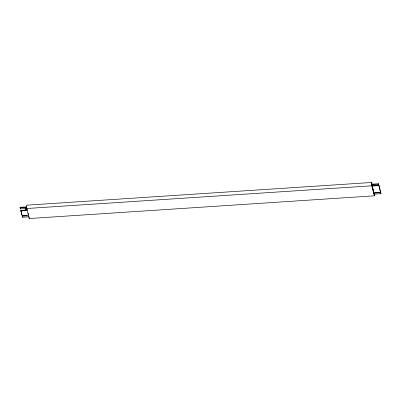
<?xml version="1.0" encoding="UTF-8"?>
<svg xmlns="http://www.w3.org/2000/svg" width="401" height="401" viewBox="0 0 401 401"><rect width="100%" height="100%" fill="white"/><g stroke="black" fill="none" stroke-linecap="round" stroke-linejoin="round"><path stroke-width="0.6" d="M372.399 185.417L371.637 182.475L26.501 205.182L26.641 208.52L29.233 218.525L374.364 195.818L374.223 192.48M26.636 206.891L20.05 207.322L20.356 208.911L25.624 208.565L26.14 210.555L20.872 210.901L20.852 210.425L26.12 210.079L26.14 210.555M371.767 184.179L378.484 183.738L380.589 192.28L375.216 192.63L375.196 192.154L375.286 192.911L380.664 192.555L380.95 193.668L374.233 194.109L371.787 184.66L378.504 184.214L378.795 185.327L373.416 185.683L373.491 185.959L378.865 185.608M20.07 207.798L26.656 207.367M376.459 185.287L378.845 185.132L380.589 192.28M26.641 208.52L371.777 185.808L374.364 195.818M29.098 216.821L22.516 217.252L22.205 215.663L23.965 215.548M375.266 192.435L377.657 192.274M22.225 216.139L27.494 215.793L27.423 215.527L24.531 215.718L21.95 215.071L20.872 210.901M375.216 192.63L375.286 192.911M371.917 184.771L374.233 194.109M26.962 208.55L27.418 210.319M28.18 213.272L28.641 215.046M26.12 210.079L25.604 208.089L25.624 208.565M20.852 210.425L21.95 215.071M22.205 215.663L22.516 217.252M380.95 193.668L380.644 192.079L380.664 192.555M378.484 183.738L378.504 184.214M373.471 185.483L373.491 185.959M371.637 182.475L371.777 185.808M29.183 217.412L29.233 218.525M20.336 208.435L20.356 208.911"/></g></svg>
